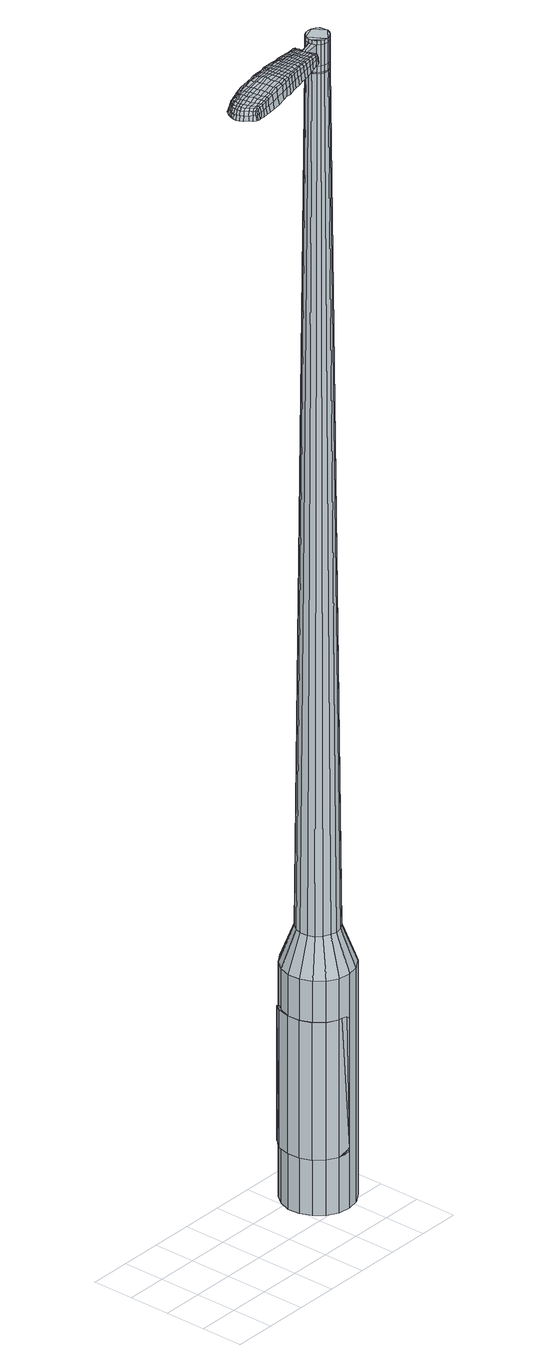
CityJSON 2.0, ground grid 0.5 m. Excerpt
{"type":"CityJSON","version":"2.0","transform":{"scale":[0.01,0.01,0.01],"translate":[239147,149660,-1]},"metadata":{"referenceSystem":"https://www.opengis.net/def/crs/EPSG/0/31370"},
"CityObjects":{
"object1":{"type":"GenericCityObject","attributes":{"cluster":975,"mean_distance_to_centroid":0.267,"new_centroid_x":239149.41,"new_centroid_y":149660.88,"mean_distance_to_camera":10.65,"H1":-48.85,"H2":-51.98,"Z_final":110.36,"cluster2":-1,"proj_x":239148.14,"proj_y":149655.07,"id_line":83682,"bearing_l":282.29,"distance":5.95,"orientation":"right","G_obj":192.29},"geometry":[{"type":"MultiSurface","lod":"2","boundaries":[[[0,1,2,3]],[[1,4,5,2]],[[4,6,7,5]],[[6,8,9,7]],[[8,10,11,9]],[[10,12,13,11]],[[12,14,15,13]],[[14,16,17,15]],[[16,18,19,17]],[[18,20,21,19]],[[20,22,23,21]],[[22,24,25,23]],[[24,26,27,25]],[[26,28,29,27]],[[28,30,31,29]],[[30,32,33,31]],[[32,34,35,33]],[[34,0,3,35]],[[36,37,38,39]],[[38,40,41,42]],[[41,43,42]],[[42,44,45,46]],[[45,47,46]],[[46,48,49,50]],[[49,51,50]],[[42,46,50,38]],[[50,52,39,38]],[[53,36,39]],[[2,5,7,35]],[[7,9,11,15]],[[11,13,15]],[[15,17,19,23]],[[19,21,23]],[[23,25,27,31]],[[27,29,31]],[[15,23,31,7]],[[31,33,35,7]],[[3,2,35]],[[1,0,54,55]],[[0,34,56,54]],[[34,32,57,56]],[[32,30,58,57]],[[30,28,59,58]],[[28,26,60,59]],[[26,24,61,60]],[[24,22,62,61]],[[22,20,63,62]],[[20,18,64,63]],[[18,16,65,64]],[[16,14,66,65]],[[14,12,67,66]],[[12,10,68,67]],[[10,8,69,68]],[[8,6,70,69]],[[6,4,71,70]],[[4,1,55,71]],[[55,54,72,73]],[[54,56,74,72]],[[56,57,75,74]],[[57,58,76,75]],[[58,59,77,76]],[[59,60,78,77]],[[60,61,79,78]],[[61,62,80,79]],[[62,63,81,80]],[[63,64,82,81]],[[64,65,83,82]],[[65,66,84,83]],[[66,67,85,84]],[[67,68,86,85]],[[68,69,87,86]],[[69,70,88,87]],[[70,71,89,88]],[[71,55,73,89]],[[90,91,92,93]],[[94,95,91,90]],[[75,96,95,94]],[[76,97,96,75]],[[98,99,97,76]],[[100,101,99,98]],[[79,102,101,100]],[[103,104,102,79]],[[105,106,104,103]],[[82,107,106,105]],[[108,109,107,82]],[[110,111,109,108]],[[85,112,111,110]],[[113,114,112,85]],[[115,116,114,113]],[[117,118,116,115]],[[119,120,118,117]],[[93,92,120,119]],[[121,122,123,124]],[[125,121,124,126]],[[127,125,126,128]],[[129,127,128,130]],[[131,129,130,132]],[[133,131,132,134]],[[135,133,134,136]],[[137,135,136,138]],[[139,137,138,140]],[[141,139,140,142]],[[143,141,142,144]],[[145,143,144,146]],[[147,145,146,148]],[[149,147,148,150]],[[151,149,150,152]],[[153,151,152,154]],[[73,72,90,93]],[[72,74,94,90]],[[74,75,94]],[[77,98,76]],[[77,78,100,98]],[[78,79,100]],[[80,103,79]],[[80,81,105,103]],[[81,82,105]],[[83,108,82]],[[83,84,110,108]],[[84,85,110]],[[86,113,85]],[[86,87,115,113]],[[87,88,117,115]],[[88,89,119,117]],[[89,73,93,119]],[[155,156,92,91]],[[156,157,120,92]],[[157,158,118,120]],[[158,159,116,118]],[[159,160,114,116]],[[160,112,114]],[[161,111,112]],[[161,162,109,111]],[[162,107,109]],[[163,106,107]],[[163,164,104,106]],[[164,102,104]],[[165,101,102]],[[165,166,99,101]],[[166,97,99]],[[167,95,96]],[[167,155,91,95]],[[39,52,153,168]],[[156,155,169,154]],[[53,39,168,122]],[[155,167,123,169]],[[36,53,122,121]],[[167,96,124,123]],[[37,36,121,125]],[[96,97,126,124]],[[38,37,125,127]],[[97,166,128,126]],[[40,38,127,129]],[[166,165,130,128]],[[41,40,129,131]],[[165,102,132,130]],[[43,41,131,133]],[[102,164,134,132]],[[42,43,133,135]],[[164,163,136,134]],[[44,42,135,137]],[[163,107,138,136]],[[45,44,137,139]],[[107,162,140,138]],[[47,45,139,141]],[[162,161,142,140]],[[46,47,141,143]],[[161,112,144,142]],[[48,46,143,145]],[[112,160,146,144]],[[49,48,145,147]],[[160,159,148,146]],[[51,49,147,149]],[[159,158,150,148]],[[50,51,149,151]],[[158,157,152,150]],[[52,50,151,153]],[[157,156,154,152]],[[153,154,170,171]],[[154,169,172,170]],[[169,123,173,172]],[[123,122,174,173]],[[122,168,175,174]],[[168,153,171,175]],[[176,177,178,179]],[[180,176,179,181]],[[176,180,182,183]],[[177,176,183,184]],[[185,186,187,188]],[[189,185,188,190]],[[185,189,191,192]],[[186,185,192,193]],[[194,195,196,197]],[[198,194,197,199]],[[194,198,200,201]],[[195,194,201,202]],[[203,204,205,206]],[[207,203,206,208]],[[203,207,209,210]],[[204,203,210,211]],[[212,213,214,215]],[[216,212,215,217]],[[212,216,218,219]],[[213,212,219,220]],[[221,222,223,224]],[[225,221,224,226]],[[221,225,227,228]],[[222,221,228,229]],[[230,231,232,233]],[[222,230,233,223]],[[230,222,229,234]],[[231,230,234,235]],[[236,237,238,239]],[[231,236,239,232]],[[236,231,235,240]],[[237,236,240,241]],[[242,180,181,243]],[[237,242,243,238]],[[242,237,241,244]],[[180,242,244,182]],[[245,246,247,248]],[[249,245,248,250]],[[245,249,251,252]],[[246,245,252,253]],[[254,255,256,257]],[[246,254,257,247]],[[254,246,253,258]],[[255,254,258,259]],[[260,261,262,263]],[[255,260,263,256]],[[260,255,259,264]],[[261,260,264,265]],[[266,267,268,269]],[[261,266,269,262]],[[266,261,265,270]],[[267,266,270,271]],[[272,177,184,273]],[[267,272,273,268]],[[272,267,271,274]],[[177,272,274,178]],[[275,276,277,278]],[[279,275,278,280]],[[275,279,281,282]],[[276,275,282,283]],[[284,285,286,287]],[[276,284,287,277]],[[284,276,283,288]],[[285,284,288,289]],[[290,291,292,293]],[[285,290,293,286]],[[290,285,289,294]],[[291,290,294,295]],[[296,189,190,297]],[[291,296,297,292]],[[296,291,295,298]],[[189,296,298,191]],[[299,300,301,302]],[[303,299,302,304]],[[299,303,305,306]],[[300,299,306,307]],[[308,309,310,311]],[[300,308,311,301]],[[308,300,307,312]],[[309,308,312,313]],[[314,315,316,317]],[[309,314,317,310]],[[314,309,313,318]],[[315,314,318,319]],[[320,321,322,323]],[[315,320,323,316]],[[320,315,319,324]],[[321,320,324,325]],[[326,186,193,327]],[[321,326,327,322]],[[326,321,325,328]],[[186,326,328,187]],[[329,215,214,330]],[[331,329,330,332]],[[329,331,333,334]],[[215,329,334,217]],[[335,331,332,336]],[[337,335,336,338]],[[335,337,339,340]],[[331,335,340,333]],[[341,337,338,342]],[[343,341,342,344]],[[341,343,345,346]],[[337,341,346,339]],[[347,343,344,348]],[[349,347,348,350]],[[347,349,351,352]],[[343,347,352,345]],[[353,349,350,354]],[[204,353,354,205]],[[353,204,211,355]],[[349,353,355,351]],[[356,357,202,201]],[[358,356,201,200]],[[356,358,359,360]],[[357,356,360,361]],[[362,363,361,360]],[[364,362,360,359]],[[362,364,365,366]],[[363,362,366,367]],[[368,369,367,366]],[[370,368,366,365]],[[368,370,371,372]],[[369,368,372,373]],[[374,375,373,372]],[[376,374,372,371]],[[374,376,209,207]],[[375,374,207,208]],[[377,378,379,380]],[[279,377,380,281]],[[377,279,280,381]],[[378,377,381,382]],[[383,198,199,384]],[[378,383,384,379]],[[383,378,382,385]],[[198,383,385,200]],[[386,387,388,389]],[[225,386,389,227]],[[386,225,226,390]],[[387,386,390,391]],[[392,393,394,395]],[[387,392,395,388]],[[392,387,391,396]],[[393,392,396,397]],[[398,195,202,399]],[[393,398,399,394]],[[398,393,397,400]],[[195,398,400,196]],[[401,402,403,404]],[[183,401,404,184]],[[401,183,182,405]],[[402,401,405,406]],[[407,408,409,410]],[[402,407,410,403]],[[407,402,406,411]],[[408,407,411,412]],[[413,206,205,414]],[[408,413,414,409]],[[413,408,412,415]],[[206,413,415,208]],[[416,417,418,419]],[[188,416,419,190]],[[416,188,187,420]],[[417,416,420,421]],[[422,210,209,423]],[[417,422,423,418]],[[422,417,421,424]],[[210,422,424,211]],[[425,426,427,428]],[[303,425,428,305]],[[425,303,304,429]],[[426,425,429,430]],[[431,216,217,432]],[[426,431,432,427]],[[431,426,430,433]],[[216,431,433,218]],[[434,435,436,437]],[[249,434,437,251]],[[434,249,250,438]],[[435,434,438,439]],[[440,441,442,443]],[[435,440,443,436]],[[440,435,439,444]],[[441,440,444,445]],[[446,213,220,447]],[[441,446,447,442]],[[446,441,445,448]],[[213,446,448,214]],[[449,450,439,438]],[[248,449,438,250]],[[449,248,247,451]],[[450,449,451,452]],[[453,454,445,444]],[[450,453,444,439]],[[453,450,452,455]],[[454,453,455,456]],[[457,330,214,448]],[[454,457,448,445]],[[457,454,456,458]],[[330,457,458,332]],[[459,460,461,462]],[[306,459,462,307]],[[459,306,305,428]],[[460,459,428,427]],[[463,334,333,464]],[[460,463,464,461]],[[463,460,427,432]],[[334,463,432,217]],[[465,466,452,451]],[[257,465,451,247]],[[465,257,256,467]],[[466,465,467,468]],[[469,470,456,455]],[[466,469,455,452]],[[469,466,468,471]],[[470,469,471,472]],[[473,336,332,458]],[[470,473,458,456]],[[473,470,472,474]],[[336,473,474,338]],[[475,476,477,478]],[[312,475,478,313]],[[475,312,307,462]],[[476,475,462,461]],[[479,340,339,480]],[[476,479,480,477]],[[479,476,461,464]],[[340,479,464,333]],[[481,482,468,467]],[[263,481,467,256]],[[481,263,262,483]],[[482,481,483,484]],[[485,486,472,471]],[[482,485,471,468]],[[485,482,484,487]],[[486,485,487,488]],[[489,342,338,474]],[[486,489,474,472]],[[489,486,488,490]],[[342,489,490,344]],[[491,492,493,494]],[[318,491,494,319]],[[491,318,313,478]],[[492,491,478,477]],[[495,346,345,496]],[[492,495,496,493]],[[495,492,477,480]],[[346,495,480,339]],[[497,498,484,483]],[[269,497,483,262]],[[497,269,268,499]],[[498,497,499,500]],[[501,502,488,487]],[[498,501,487,484]],[[501,498,500,503]],[[502,501,503,504]],[[505,348,344,490]],[[502,505,490,488]],[[505,502,504,506]],[[348,505,506,350]],[[507,508,509,510]],[[324,507,510,325]],[[507,324,319,494]],[[508,507,494,493]],[[511,352,351,512]],[[508,511,512,509]],[[511,508,493,496]],[[352,511,496,345]],[[513,514,500,499]],[[273,513,499,268]],[[513,273,184,404]],[[514,513,404,403]],[[515,516,504,503]],[[514,515,503,500]],[[515,514,403,410]],[[516,515,410,409]],[[517,354,350,506]],[[516,517,506,504]],[[517,516,409,414]],[[354,517,414,205]],[[518,519,421,420]],[[328,518,420,187]],[[518,328,325,510]],[[519,518,510,509]],[[520,355,211,424]],[[519,520,424,421]],[[520,519,509,512]],[[355,520,512,351]],[[521,522,382,381]],[[278,521,381,280]],[[521,278,277,523]],[[522,521,523,524]],[[525,358,200,385]],[[522,525,385,382]],[[525,522,524,526]],[[358,525,526,359]],[[527,528,529,530]],[[228,527,530,229]],[[527,228,227,389]],[[528,527,389,388]],[[531,532,533,534]],[[528,531,534,529]],[[531,528,388,395]],[[532,531,395,394]],[[535,357,361,536]],[[532,535,536,533]],[[535,532,394,399]],[[357,535,399,202]],[[537,538,524,523]],[[287,537,523,277]],[[537,287,286,539]],[[538,537,539,540]],[[541,364,359,526]],[[538,541,526,524]],[[541,538,540,542]],[[364,541,542,365]],[[543,544,545,546]],[[234,543,546,235]],[[543,234,229,530]],[[544,543,530,529]],[[547,548,549,550]],[[544,547,550,545]],[[547,544,529,534]],[[548,547,534,533]],[[551,363,367,552]],[[548,551,552,549]],[[551,548,533,536]],[[363,551,536,361]],[[553,554,540,539]],[[293,553,539,286]],[[553,293,292,555]],[[554,553,555,556]],[[557,370,365,542]],[[554,557,542,540]],[[557,554,556,558]],[[370,557,558,371]],[[559,560,561,562]],[[240,559,562,241]],[[559,240,235,546]],[[560,559,546,545]],[[563,564,565,566]],[[560,563,566,561]],[[563,560,545,550]],[[564,563,550,549]],[[567,369,373,568]],[[564,567,568,565]],[[567,564,549,552]],[[369,567,552,367]],[[569,570,556,555]],[[297,569,555,292]],[[569,297,190,419]],[[570,569,419,418]],[[571,376,371,558]],[[570,571,558,556]],[[571,570,418,423]],[[376,571,423,209]],[[572,573,406,405]],[[244,572,405,182]],[[572,244,241,562]],[[573,572,562,561]],[[574,575,412,411]],[[573,574,411,406]],[[574,573,561,566]],[[575,574,566,565]],[[576,375,208,415]],[[575,576,415,412]],[[576,575,565,568]],[[375,576,568,373]],[[577,578,579,580]],[[580,579,581,582]],[[583,581,579,584]],[[584,579,578,585]],[[586,587,588,589]],[[589,588,590,591]],[[592,590,588,593]],[[593,588,587,594]],[[595,596,597,598]],[[598,597,599,600]],[[601,599,597,602]],[[602,597,596,603]],[[604,605,606,607]],[[607,606,608,609]],[[610,608,606,611]],[[611,606,605,612]],[[613,614,615,616]],[[616,615,617,618]],[[619,617,615,620]],[[620,615,614,621]],[[622,623,624,625]],[[625,624,626,627]],[[628,626,624,629]],[[629,624,623,630]],[[631,632,633,634]],[[634,633,623,622]],[[630,623,633,635]],[[635,633,632,636]],[[637,638,639,640]],[[640,639,632,631]],[[636,632,639,641]],[[641,639,638,642]],[[582,581,643,644]],[[644,643,638,637]],[[642,638,643,645]],[[645,643,581,583]],[[646,647,648,649]],[[649,648,650,651]],[[652,650,648,653]],[[653,648,647,654]],[[655,656,657,658]],[[658,657,647,646]],[[654,647,657,659]],[[659,657,656,660]],[[661,662,663,664]],[[664,663,656,655]],[[660,656,663,665]],[[665,663,662,666]],[[667,668,669,670]],[[670,669,662,661]],[[666,662,669,671]],[[671,669,668,672]],[[585,578,673,674]],[[674,673,668,667]],[[672,668,673,675]],[[675,673,578,577]],[[676,677,678,679]],[[679,678,680,681]],[[682,680,678,683]],[[683,678,677,684]],[[685,686,687,688]],[[688,687,677,676]],[[684,677,687,689]],[[689,687,686,690]],[[691,692,693,694]],[[694,693,686,685]],[[690,686,693,695]],[[695,693,692,696]],[[591,590,697,698]],[[698,697,692,691]],[[696,692,697,699]],[[699,697,590,592]],[[700,701,702,703]],[[703,702,704,705]],[[706,704,702,707]],[[707,702,701,708]],[[709,710,711,712]],[[712,711,701,700]],[[708,701,711,713]],[[713,711,710,714]],[[715,716,717,718]],[[718,717,710,709]],[[714,710,717,719]],[[719,717,716,720]],[[721,722,723,724]],[[724,723,716,715]],[[720,716,723,725]],[[725,723,722,726]],[[594,587,727,728]],[[728,727,722,721]],[[726,722,727,729]],[[729,727,587,586]],[[613,616,730,731]],[[731,730,732,733]],[[734,732,730,735]],[[735,730,616,618]],[[733,732,736,737]],[[737,736,738,739]],[[740,738,736,741]],[[741,736,732,734]],[[739,738,742,743]],[[743,742,744,745]],[[746,744,742,747]],[[747,742,738,740]],[[745,744,748,749]],[[749,748,750,751]],[[752,750,748,753]],[[753,748,744,746]],[[751,750,754,755]],[[755,754,605,604]],[[612,605,754,756]],[[756,754,750,752]],[[603,757,758,602]],[[602,758,759,601]],[[760,759,758,761]],[[761,758,757,762]],[[762,763,764,761]],[[761,764,765,760]],[[766,765,764,767]],[[767,764,763,768]],[[768,769,770,767]],[[767,770,771,766]],[[772,771,770,773]],[[773,770,769,774]],[[774,775,776,773]],[[773,776,777,772]],[[610,777,776,608]],[[608,776,775,609]],[[778,779,780,781]],[[781,780,680,682]],[[681,680,780,782]],[[782,780,779,783]],[[600,599,784,785]],[[785,784,779,778]],[[783,779,784,786]],[[786,784,599,601]],[[787,788,789,790]],[[790,789,626,628]],[[627,626,789,791]],[[791,789,788,792]],[[793,794,795,796]],[[796,795,788,787]],[[792,788,795,797]],[[797,795,794,798]],[[603,596,799,800]],[[800,799,794,793]],[[798,794,799,801]],[[801,799,596,595]],[[802,803,804,805]],[[805,804,584,585]],[[583,584,804,806]],[[806,804,803,807]],[[808,809,810,811]],[[811,810,803,802]],[[807,803,810,812]],[[812,810,809,813]],[[604,607,814,815]],[[815,814,809,808]],[[813,809,814,816]],[[816,814,607,609]],[[817,818,819,820]],[[820,819,589,591]],[[586,589,819,821]],[[821,819,818,822]],[[610,611,823,824]],[[824,823,818,817]],[[822,818,823,825]],[[825,823,611,612]],[[826,827,828,829]],[[829,828,704,706]],[[705,704,828,830]],[[830,828,827,831]],[[618,617,832,833]],[[833,832,827,826]],[[831,827,832,834]],[[834,832,617,619]],[[835,836,837,838]],[[838,837,650,652]],[[651,650,837,839]],[[839,837,836,840]],[[841,842,843,844]],[[844,843,836,835]],[[840,836,843,845]],[[845,843,842,846]],[[621,614,847,848]],[[848,847,842,841]],[[846,842,847,849]],[[849,847,614,613]],[[840,850,839]],[[839,850,649,651]],[[646,649,850,851]],[[851,850,852]],[[846,853,854,845]],[[845,854,850,840]],[[852,850,854,855]],[[855,854,853,856]],[[613,731,857,849]],[[849,857,853,846]],[[856,853,857,858]],[[858,857,731,733]],[[859,860,861,862]],[[862,861,707,708]],[[706,707,861,829]],[[829,861,860,826]],[[734,735,863,864]],[[864,863,860,859]],[[826,860,863,833]],[[833,863,735,618]],[[852,865,866,851]],[[851,866,658,646]],[[655,658,866,867]],[[867,866,865,868]],[[856,869,870,855]],[[855,870,865,852]],[[868,865,870,871]],[[871,870,869,872]],[[733,737,873,858]],[[858,873,869,856]],[[872,869,873,874]],[[874,873,737,739]],[[875,876,877,878]],[[878,877,713,714]],[[708,713,877,862]],[[862,877,876,859]],[[740,741,879,880]],[[880,879,876,875]],[[859,876,879,864]],[[864,879,741,734]],[[868,881,882,867]],[[867,882,664,655]],[[661,664,882,883]],[[883,882,881,884]],[[872,885,886,871]],[[871,886,881,868]],[[884,881,886,887]],[[887,886,885,888]],[[739,743,889,874]],[[874,889,885,872]],[[888,885,889,890]],[[890,889,743,745]],[[891,892,893,894]],[[894,893,719,720]],[[714,719,893,878]],[[878,893,892,875]],[[746,747,895,896]],[[896,895,892,891]],[[875,892,895,880]],[[880,895,747,740]],[[884,897,898,883]],[[883,898,670,661]],[[667,670,898,899]],[[899,898,897,900]],[[888,901,902,887]],[[887,902,897,884]],[[900,897,902,903]],[[903,902,901,904]],[[745,749,905,890]],[[890,905,901,888]],[[904,901,905,906]],[[906,905,749,751]],[[907,908,909,910]],[[910,909,725,726]],[[720,725,909,894]],[[894,909,908,891]],[[752,753,911,912]],[[912,911,908,907]],[[891,908,911,896]],[[896,911,753,746]],[[900,913,914,899]],[[899,914,674,667]],[[585,674,914,805]],[[805,914,913,802]],[[904,915,916,903]],[[903,916,913,900]],[[802,913,916,811]],[[811,916,915,808]],[[751,755,917,906]],[[906,917,915,904]],[[808,915,917,815]],[[815,917,755,604]],[[822,918,919,821]],[[821,919,729,586]],[[726,729,919,910]],[[910,919,918,907]],[[612,756,920,825]],[[825,920,918,822]],[[907,918,920,912]],[[912,920,756,752]],[[783,921,922,782]],[[782,922,679,681]],[[676,679,922,923]],[[923,922,921,924]],[[601,759,925,786]],[[786,925,921,783]],[[924,921,925,926]],[[926,925,759,760]],[[927,928,929,930]],[[930,929,629,630]],[[628,629,929,790]],[[790,929,928,787]],[[931,932,933,934]],[[934,933,928,927]],[[787,928,933,796]],[[796,933,932,793]],[[762,757,935,936]],[[936,935,932,931]],[[793,932,935,800]],[[800,935,757,603]],[[924,937,938,923]],[[923,938,688,676]],[[685,688,938,939]],[[939,938,937,940]],[[760,765,941,926]],[[926,941,937,924]],[[940,937,941,942]],[[942,941,765,766]],[[943,944,945,946]],[[946,945,635,636]],[[630,635,945,930]],[[930,945,944,927]],[[947,948,949,950]],[[950,949,944,943]],[[927,944,949,934]],[[934,949,948,931]],[[768,763,951,952]],[[952,951,948,947]],[[931,948,951,936]],[[936,951,763,762]],[[940,953,954,939]],[[939,954,694,685]],[[691,694,954,955]],[[955,954,953,956]],[[766,771,957,942]],[[942,957,953,940]],[[956,953,957,958]],[[958,957,771,772]],[[959,960,961,962]],[[962,961,641,642]],[[636,641,961,946]],[[946,961,960,943]],[[963,964,965,966]],[[966,965,960,959]],[[943,960,965,950]],[[950,965,964,947]],[[774,769,967,968]],[[968,967,964,963]],[[947,964,967,952]],[[952,967,769,768]],[[956,969,970,955]],[[955,970,698,691]],[[591,698,970,820]],[[820,970,969,817]],[[772,777,971,958]],[[958,971,969,956]],[[817,969,971,824]],[[824,971,777,610]],[[807,972,973,806]],[[806,973,645,583]],[[642,645,973,962]],[[962,973,972,959]],[[813,974,975,812]],[[812,975,972,807]],[[959,972,975,966]],[[966,975,974,963]],[[609,775,976,816]],[[816,976,974,813]],[[963,974,976,968]],[[968,976,775,774]],[[577,580,179,178]],[[580,582,181,179]],[[592,593,192,191]],[[593,594,193,192]],[[595,598,197,196]],[[598,600,199,197]],[[619,620,219,218]],[[620,621,220,219]],[[622,625,224,223]],[[625,627,226,224]],[[631,634,233,232]],[[634,622,223,233]],[[637,640,239,238]],[[640,631,232,239]],[[582,644,243,181]],[[644,637,238,243]],[[652,653,252,251]],[[653,654,253,252]],[[654,659,258,253]],[[659,660,259,258]],[[660,665,264,259]],[[665,666,265,264]],[[666,671,270,265]],[[671,672,271,270]],[[672,675,274,271]],[[675,577,178,274]],[[682,683,282,281]],[[683,684,283,282]],[[684,689,288,283]],[[689,690,289,288]],[[690,695,294,289]],[[695,696,295,294]],[[696,699,298,295]],[[699,592,191,298]],[[700,703,302,301]],[[703,705,304,302]],[[709,712,311,310]],[[712,700,301,311]],[[715,718,317,316]],[[718,709,310,317]],[[721,724,323,322]],[[724,715,316,323]],[[594,728,327,193]],[[728,721,322,327]],[[778,781,380,379]],[[781,682,281,380]],[[600,785,384,199]],[[785,778,379,384]],[[627,791,390,226]],[[791,792,391,390]],[[792,797,396,391]],[[797,798,397,396]],[[798,801,400,397]],[[801,595,196,400]],[[705,830,429,304]],[[830,831,430,429]],[[831,834,433,430]],[[834,619,218,433]],[[835,838,437,436]],[[838,652,251,437]],[[841,844,443,442]],[[844,835,436,443]],[[621,848,447,220]],[[848,841,442,447]],[[977,978,979,980]],[[981,982,980,979]],[[983,984,985,986]],[[987,988,989,990]],[[978,991,992,979]],[[993,981,979,992]],[[994,983,986,995]],[[996,997,988,987]],[[991,998,999,992]],[[999,1000,993,992]],[[1001,994,995,1002]],[[1003,997,996,1004]],[[998,1005,1006,999]],[[1006,1007,1000,999]],[[1008,1001,1002,1009]],[[1010,1003,1004,1011]],[[1012,1013,1014,1015]],[[1016,1017,1013,1012]],[[1016,1018,1019,1017]],[[1018,1020,1021,1019]],[[1022,1023,1024,1025]],[[1026,1027,1023,1022]],[[1028,1029,1027,1026]],[[1030,1031,1029,1028]],[[1025,1014,1013,1022]],[[1022,1013,1017,1026]],[[1017,1019,1028,1026]],[[1019,1021,1030,1028]],[[986,985,982,981]],[[995,986,981,993]],[[1000,1002,995,993]],[[1007,1009,1002,1000]],[[987,990,984,983]],[[996,987,983,994]],[[1004,996,994,1001]],[[1011,1004,1001,1008]],[[988,1012,1015,989]],[[997,1016,1012,988]],[[1018,1016,997,1003]],[[1020,1018,1003,1010]],[[1032,1033,1034,1035]],[[1034,1036,1037,1038]],[[1034,1038,1039,1040]],[[1034,1040,1035]],[[1041,1032,1035,1042]],[[1043,1042,1035,1044]],[[1045,1044,1035]],[[1046,1034,1033,1047]],[[1048,1046,1047,1049]],[[1050,1048,1049,1051]],[[1052,1050,1051,1053]],[[1054,1052,1053,1055]],[[1055,1056,1057,1058]],[[1055,1058,1059,1060]],[[1055,1060,1061,1062]],[[1061,1063,1064,1065]],[[1061,1065,1066,1067]],[[1061,1067,1062]],[[1055,1062,1054]],[[1068,1069,1033,1032]],[[1070,1071,1036,1034]],[[1072,1073,1045,1035]],[[1069,1074,1047,1033]],[[1075,1070,1034,1046]],[[1074,1076,1049,1047]],[[1077,1075,1046,1048]],[[1076,1078,1051,1049]],[[1079,1077,1048,1050]],[[1078,1080,1053,1051]],[[1081,1079,1050,1052]],[[1080,1082,1055,1053]],[[1083,1081,1052,1054]],[[1082,1084,1056,1055]],[[1085,1086,1063,1061]],[[1087,1083,1054,1062]],[[1057,1056,1084,1088]],[[1058,1057,1088,1089]],[[1059,1058,1089,1090]],[[1060,1059,1090,1091]],[[1061,1060,1091,1085]],[[1092,1068,1032,1041]],[[1093,1092,1041,1042]],[[1094,1093,1042,1043]],[[1095,1094,1043,1044]],[[1073,1095,1044,1045]],[[1037,1036,1071,1096]],[[1064,1063,1086,1097]],[[1038,1037,1096,1098]],[[1039,1038,1098,1099]],[[1040,1039,1099,1100]],[[1035,1040,1100,1072]],[[1065,1064,1097,1101]],[[1066,1065,1101,1102]],[[1067,1066,1102,1103]],[[1062,1067,1103,1087]]]}]}
},
"vertices":[
[198,77,384],[197,91,384],[197,91,96],[198,77,96],[202,105,384],[202,105,96],[211,117,384],[211,117,96],[223,125,384],[223,125,96],[238,128,384],[238,128,96],[252,126,384],[252,126,96],[265,119,384],[265,119,96],[275,108,384],[275,108,96],[281,95,384],[281,95,96],[281,80,384],[281,80,96],[277,66,384],[277,66,96],[268,54,384],[268,54,96],[255,46,384],[255,46,96],[241,43,384],[241,43,96],[226,45,384],[226,45,96],[213,52,384],[213,52,96],[204,63,384],[204,63,96],[231,75,1524],[235,73,1524],[240,72,1524],[226,83,1524],[244,73,1524],[248,76,1524],[253,84,1524],[251,79,1524],[252,88,1524],[251,93,1524],[243,98,1524],[248,96,1524],[239,99,1524],[234,98,1524],[227,92,1524],[230,96,1524],[226,87,1524],[228,78,1524],[215,80,429],[214,89,429],[218,72,429],[224,66,429],[232,62,429],[240,60,429],[249,62,429],[256,67,429],[262,74,429],[264,82,429],[264,91,429],[261,99,429],[255,105,429],[247,110,429],[238,111,429],[230,109,429],[222,104,429],[217,97,429],[226,83,1483],[226,87,1483],[228,78,1483],[231,75,1483],[235,73,1483],[240,72,1483],[244,73,1483],[248,76,1483],[251,79,1483],[253,84,1483],[252,88,1483],[251,93,1483],[248,96,1483],[243,98,1483],[239,99,1483],[234,98,1483],[230,96,1483],[227,92,1483],[227,83,1483],[227,83,1485],[227,87,1485],[227,87,1483],[228,79,1483],[228,79,1485],[231,75,1485],[235,73,1485],[240,73,1483],[240,73,1485],[244,74,1483],[244,74,1485],[248,76,1485],[251,80,1483],[251,80,1485],[252,84,1483],[252,84,1485],[252,88,1485],[250,92,1483],[250,92,1485],[247,96,1483],[247,96,1485],[243,98,1485],[239,98,1483],[239,98,1485],[234,97,1483],[234,97,1485],[231,95,1483],[231,95,1485],[228,92,1483],[228,92,1485],[231,75,1519],[228,78,1519],[228,78,1493],[231,75,1493],[235,73,1519],[235,73,1493],[240,72,1519],[240,72,1493],[244,73,1519],[244,73,1493],[248,76,1519],[248,76,1493],[251,79,1519],[251,79,1493],[253,84,1519],[253,84,1493],[252,88,1519],[252,88,1493],[251,93,1519],[251,93,1493],[248,96,1519],[248,96,1493],[243,98,1519],[243,98,1493],[239,99,1519],[239,99,1493],[234,98,1519],[234,98,1493],[230,96,1519],[230,96,1493],[227,92,1519],[227,92,1493],[226,87,1519],[226,87,1493],[226,83,1485],[226,87,1485],[227,92,1485],[230,96,1485],[234,98,1485],[239,99,1485],[248,96,1485],[251,93,1485],[253,84,1485],[251,79,1485],[244,73,1485],[240,72,1485],[228,78,1485],[226,83,1519],[226,83,1493],[207,82,1513],[207,82,1518],[208,79,1513],[209,76,1513],[209,76,1518],[208,79,1518],[131,82,1519],[138,83,1518],[137,84,1509],[130,83,1510],[123,80,1519],[121,82,1510],[124,79,1526],[133,81,1525],[140,82,1525],[139,44,1519],[146,46,1518],[147,48,1525],[140,46,1525],[131,42,1519],[132,44,1526],[130,41,1510],[138,43,1510],[145,44,1509],[64,46,1519],[63,49,1519],[62,49,1513],[63,46,1513],[66,42,1519],[65,42,1513],[67,43,1524],[65,46,1524],[65,50,1524],[136,62,1530],[143,63,1529],[143,66,1529],[136,65,1530],[127,60,1531],[127,63,1531],[128,56,1530],[137,58,1530],[144,60,1529],[215,79,1512],[215,82,1512],[213,81,1517],[214,79,1517],[216,76,1512],[214,76,1517],[215,76,1506],[214,79,1506],[214,82,1506],[74,68,1519],[77,69,1519],[76,70,1512],[73,69,1512],[72,67,1518],[70,68,1512],[72,66,1522],[74,67,1523],[78,68,1524],[81,71,1519],[87,72,1519],[85,74,1512],[80,72,1512],[82,70,1524],[88,71,1525],[93,74,1519],[100,76,1519],[99,77,1511],[91,75,1511],[94,73,1526],[101,75,1526],[111,78,1519],[110,79,1510],[113,77,1526],[204,94,1513],[197,92,1513],[198,91,1518],[205,93,1517],[210,94,1512],[209,93,1516],[209,95,1506],[203,94,1507],[196,93,1507],[189,91,1514],[182,90,1515],[183,89,1520],[190,90,1519],[188,92,1507],[181,91,1507],[175,89,1515],[167,88,1516],[168,87,1522],[176,88,1521],[173,90,1508],[166,89,1508],[160,87,1517],[153,86,1517],[154,84,1524],[161,86,1523],[158,88,1508],[151,87,1509],[145,84,1518],[147,83,1524],[144,86,1509],[81,33,1519],[84,33,1519],[84,35,1524],[81,34,1523],[78,33,1518],[79,34,1522],[78,32,1512],[80,32,1512],[83,32,1512],[89,34,1519],[94,35,1519],[95,36,1525],[89,35,1524],[88,32,1512],[94,33,1512],[100,36,1519],[108,37,1519],[109,39,1526],[101,37,1526],[100,34,1511],[107,35,1511],[119,40,1519],[120,41,1526],[119,38,1510],[211,64,1513],[203,62,1513],[203,61,1507],[210,63,1507],[216,66,1512],[215,65,1506],[215,66,1516],[211,65,1517],[204,63,1518],[196,60,1514],[189,58,1515],[188,56,1507],[195,58,1507],[197,61,1519],[189,59,1520],[182,56,1515],[174,54,1516],[174,52,1508],[181,54,1508],[182,57,1521],[175,55,1522],[167,52,1517],[160,50,1517],[159,48,1509],[166,50,1508],[168,54,1523],[161,52,1524],[153,48,1518],[152,46,1509],[154,50,1524],[209,78,1519],[208,80,1519],[201,76,1520],[201,79,1520],[202,73,1520],[209,75,1519],[194,75,1522],[194,77,1522],[187,73,1523],[186,76,1523],[187,70,1523],[195,72,1521],[180,71,1524],[179,74,1524],[172,70,1525],[172,73,1525],[173,67,1525],[180,68,1524],[165,68,1526],[164,71,1526],[158,67,1527],[157,70,1527],[159,63,1527],[166,65,1526],[151,65,1528],[150,68,1528],[151,61,1528],[68,47,1527],[68,50,1527],[70,43,1526],[75,44,1527],[73,48,1528],[72,51,1528],[79,49,1529],[78,53,1529],[81,45,1528],[88,47,1530],[86,51,1530],[85,54,1530],[93,52,1531],[93,56,1531],[95,48,1530],[103,50,1531],[102,54,1531],[102,58,1531],[115,57,1531],[114,60,1531],[116,53,1531],[76,34,1518],[73,35,1519],[72,34,1513],[75,32,1513],[77,35,1523],[74,36,1523],[69,38,1519],[69,38,1513],[71,39,1524],[70,66,1518],[68,64,1518],[69,63,1523],[71,65,1523],[69,66,1513],[67,64,1513],[66,60,1519],[64,57,1519],[66,57,1524],[67,60,1523],[65,61,1513],[63,57,1513],[63,53,1519],[65,53,1524],[62,53,1513],[133,79,1528],[133,77,1528],[141,79,1528],[140,80,1527],[125,78,1528],[125,76,1529],[134,75,1529],[134,71,1530],[142,73,1529],[141,76,1528],[125,73,1529],[125,70,1530],[135,68,1530],[142,70,1529],[126,66,1531],[140,48,1528],[139,50,1529],[131,48,1529],[131,45,1528],[147,49,1527],[146,52,1528],[138,54,1529],[129,52,1530],[145,56,1528],[218,67,1512],[217,69,1512],[216,70,1517],[216,68,1517],[217,66,1506],[216,68,1506],[216,73,1512],[215,73,1517],[216,72,1506],[212,93,1512],[212,92,1512],[211,92,1506],[211,94,1506],[211,93,1517],[211,91,1517],[213,90,1512],[213,87,1512],[212,87,1506],[212,90,1506],[212,89,1517],[212,86,1517],[214,84,1512],[213,84,1506],[213,84,1517],[206,92,1519],[206,90,1519],[198,90,1520],[199,89,1520],[206,88,1519],[207,85,1519],[199,86,1520],[200,84,1520],[208,83,1519],[200,81,1520],[211,66,1519],[211,68,1519],[203,66,1520],[204,65,1520],[210,72,1519],[203,70,1520],[191,89,1521],[191,87,1521],[184,88,1522],[184,86,1522],[192,85,1521],[192,82,1521],[184,84,1522],[185,81,1523],[193,80,1522],[186,78,1523],[197,63,1521],[196,65,1521],[189,63,1522],[189,61,1522],[195,68,1521],[188,66,1522],[176,87,1523],[177,85,1523],[169,85,1524],[169,84,1524],[177,82,1523],[178,80,1524],[170,81,1525],[170,78,1525],[178,77,1524],[171,75,1525],[182,59,1523],[182,61,1523],[175,59,1524],[175,57,1524],[181,64,1524],[174,63,1525],[162,84,1525],[162,82,1525],[154,83,1526],[155,81,1526],[163,80,1526],[163,77,1526],[155,78,1527],[156,75,1527],[164,74,1526],[157,72,1527],[168,55,1525],[167,57,1525],[160,55,1526],[161,53,1526],[167,61,1526],[159,59,1527],[147,82,1527],[148,80,1527],[148,77,1527],[149,74,1528],[149,71,1528],[154,51,1527],[153,54,1527],[152,57,1528],[79,35,1525],[77,37,1525],[83,36,1526],[81,37,1526],[73,40,1526],[77,40,1527],[73,66,1525],[72,64,1525],[75,65,1526],[77,67,1525],[70,61,1525],[68,58,1526],[73,59,1527],[74,62,1526],[68,54,1526],[72,55,1527],[88,36,1526],[86,38,1527],[94,37,1527],[92,39,1528],[83,41,1528],[90,43,1529],[82,68,1526],[81,66,1527],[87,68,1528],[87,70,1527],[79,63,1527],[78,60,1528],[85,62,1529],[86,65,1528],[78,57,1528],[85,58,1530],[100,38,1528],[99,40,1529],[108,40,1528],[107,42,1529],[97,44,1529],[105,46,1530],[93,71,1528],[93,69,1528],[101,71,1529],[101,73,1528],[92,67,1529],[92,63,1530],[101,65,1530],[101,68,1530],[92,60,1530],[101,61,1531],[120,43,1529],[119,45,1529],[117,49,1530],[113,75,1528],[113,73,1529],[113,71,1530],[113,67,1530],[114,64,1531],[137,83,1509],[139,81,1518],[132,80,1518],[130,81,1509],[123,79,1519],[122,80,1510],[124,77,1525],[133,79,1525],[140,80,1525],[146,50,1525],[146,48,1518],[139,46,1518],[139,48,1525],[130,44,1519],[131,46,1525],[129,42,1510],[138,44,1509],[145,46,1509],[65,50,1513],[65,50,1519],[66,47,1519],[65,46,1513],[68,43,1519],[67,43,1513],[69,44,1524],[67,47,1524],[67,50,1524],[142,66,1528],[143,63,1528],[136,62,1529],[135,65,1529],[127,60,1529],[126,63,1529],[128,56,1529],[137,58,1529],[144,60,1528],[211,81,1516],[212,81,1512],[213,79,1512],[212,79,1516],[213,76,1512],[213,76,1516],[213,75,1506],[212,78,1506],[211,81,1506],[76,68,1512],[78,67,1519],[75,66,1518],[74,67,1512],[73,65,1518],[72,66,1512],[74,65,1522],[75,65,1523],[78,66,1523],[86,72,1512],[87,70,1519],[82,69,1519],[81,70,1512],[83,68,1524],[88,69,1525],[99,75,1511],[101,74,1519],[93,72,1519],[92,73,1511],[94,71,1525],[102,73,1526],[112,76,1519],[110,77,1510],[113,75,1526],[198,90,1518],[197,91,1513],[204,92,1513],[205,91,1517],[209,92,1512],[209,91,1515],[208,93,1506],[203,92,1506],[196,91,1507],[183,87,1520],[182,88,1514],[190,89,1514],[191,88,1519],[188,90,1507],[181,89,1507],[169,85,1522],[167,86,1516],[175,87,1515],[176,86,1521],[173,88,1508],[166,87,1508],[154,82,1523],[153,84,1517],[160,85,1516],[161,84,1522],[159,86,1508],[151,85,1508],[146,82,1517],[147,81,1524],[144,84,1509],[84,37,1523],[84,35,1519],[81,35,1518],[81,36,1523],[79,35,1518],[79,36,1522],[78,34,1512],[80,34,1512],[83,34,1512],[95,38,1525],[94,37,1519],[89,36,1519],[89,37,1524],[88,34,1512],[93,35,1512],[108,41,1526],[108,39,1519],[100,38,1519],[100,39,1525],[99,36,1511],[107,37,1511],[119,42,1519],[120,43,1526],[118,40,1510],[202,63,1507],[203,64,1513],[210,66,1513],[209,65,1506],[215,67,1512],[214,66,1506],[214,68,1515],[210,67,1517],[203,65,1518],[187,58,1507],[188,60,1514],[195,62,1514],[195,60,1507],[196,63,1519],[189,61,1520],[173,54,1508],[174,56,1516],[181,58,1515],[180,56,1508],[182,59,1521],[174,57,1522],[159,50,1508],[160,52,1517],[167,54,1516],[166,52,1508],[167,55,1522],[160,53,1523],[153,50,1517],[152,48,1509],[153,52,1524],[208,78,1518],[207,80,1518],[201,76,1519],[200,79,1519],[201,73,1519],[208,75,1518],[193,74,1520],[193,77,1520],[186,73,1521],[186,75,1521],[187,70,1521],[194,72,1520],[179,71,1523],[178,74,1523],[172,70,1524],[171,72,1524],[172,67,1524],[180,68,1523],[165,68,1525],[164,71,1525],[157,66,1526],[157,69,1526],[158,63,1526],[165,65,1525],[150,65,1527],[150,68,1527],[151,62,1527],[69,51,1526],[70,47,1526],[71,44,1525],[75,45,1526],[74,48,1526],[73,51,1526],[79,53,1528],[80,49,1528],[81,46,1527],[88,47,1528],[87,51,1529],[86,54,1529],[93,56,1530],[94,52,1530],[95,49,1529],[103,51,1530],[102,54,1530],[102,58,1530],[114,60,1530],[115,57,1530],[116,53,1530],[74,36,1513],[75,37,1518],[77,35,1518],[76,34,1512],[78,36,1523],[76,38,1523],[71,40,1519],[70,39,1513],[72,40,1523],[71,62,1523],[70,62,1518],[71,64,1518],[73,64,1523],[70,65,1512],[69,63,1512],[68,56,1523],[66,56,1519],[68,60,1519],[69,60,1523],[67,60,1513],[65,57,1513],[65,53,1519],[67,53,1524],[65,53,1513],[140,78,1527],[133,77,1527],[133,78,1527],[140,79,1526],[125,76,1527],[125,75,1528],[141,72,1528],[134,71,1528],[134,74,1528],[141,75,1527],[125,72,1528],[125,69,1529],[135,68,1529],[142,69,1528],[126,66,1529],[130,48,1528],[139,50,1527],[139,49,1527],[131,47,1527],[146,51,1526],[146,52,1527],[138,54,1528],[129,52,1528],[145,56,1527],[214,69,1516],[215,69,1512],[215,68,1512],[214,68,1516],[215,67,1506],[214,68,1506],[214,72,1512],[213,72,1516],[214,71,1506],[209,92,1506],[210,91,1512],[210,92,1512],[209,93,1506],[210,91,1516],[209,91,1516],[210,87,1506],[211,86,1512],[211,89,1512],[210,89,1506],[210,88,1516],[210,86,1516],[212,84,1512],[211,84,1506],[211,83,1516],[205,90,1518],[198,89,1519],[198,88,1519],[206,85,1518],[206,87,1518],[199,86,1519],[199,84,1519],[207,83,1518],[200,81,1519],[203,67,1519],[210,68,1518],[210,67,1518],[203,66,1519],[209,71,1518],[202,70,1519],[191,87,1520],[191,88,1520],[183,87,1521],[183,86,1521],[192,82,1520],[191,85,1520],[184,83,1521],[185,81,1521],[192,80,1520],[185,78,1521],[188,63,1521],[196,65,1520],[196,64,1520],[189,62,1521],[195,68,1520],[188,66,1521],[176,84,1522],[176,85,1522],[169,84,1523],[169,83,1523],[177,79,1522],[177,82,1522],[169,81,1523],[170,78,1524],[178,77,1523],[171,75,1524],[174,59,1523],[181,61,1522],[181,60,1522],[174,58,1523],[180,64,1522],[173,63,1523],[162,82,1524],[162,83,1524],[154,82,1525],[154,81,1525],[163,76,1525],[162,79,1524],[155,78,1525],[156,75,1526],[163,74,1525],[156,72,1526],[160,56,1525],[167,57,1524],[167,56,1524],[160,54,1525],[166,61,1524],[159,59,1525],[147,79,1526],[147,80,1526],[148,74,1527],[148,77,1526],[149,71,1527],[153,54,1526],[153,52,1526],[152,58,1526],[78,38,1524],[80,37,1524],[83,37,1525],[81,38,1525],[74,41,1525],[78,41,1525],[76,64,1525],[73,63,1524],[75,64,1524],[78,65,1525],[73,58,1526],[70,57,1525],[71,60,1524],[75,61,1525],[69,54,1525],[73,55,1526],[86,39,1526],[88,38,1526],[94,39,1526],[93,40,1527],[84,42,1526],[90,43,1527],[87,67,1527],[81,65,1526],[82,67,1526],[88,68,1526],[86,61,1528],[79,60,1527],[80,63,1526],[86,64,1527],[79,56,1527],[86,58,1528],[99,41,1527],[100,40,1527],[108,41,1527],[107,43,1528],[97,45,1528],[105,47,1529],[101,70,1528],[93,69,1527],[94,70,1527],[102,72,1527],[101,64,1529],[93,63,1529],[93,66,1528],[101,68,1528],[93,59,1529],[101,61,1530],[119,46,1528],[119,44,1528],[117,49,1529],[113,73,1528],[113,74,1528],[113,67,1529],[113,70,1529],[114,64,1530],[209,93,1508],[210,86,1508],[178,81,1509],[177,88,1509],[157,77,1510],[155,85,1510],[118,69,1512],[116,78,1512],[134,82,1511],[136,73,1511],[101,65,1513],[88,62,1514],[86,71,1514],[99,74,1513],[212,80,1508],[180,73,1509],[159,68,1510],[120,60,1512],[138,64,1511],[103,56,1513],[90,53,1514],[213,73,1508],[182,65,1509],[161,60,1510],[122,51,1512],[140,55,1511],[91,45,1514],[105,47,1513],[215,67,1508],[183,58,1509],[163,52,1510],[124,42,1512],[142,46,1511],[93,36,1514],[107,38,1513],[75,59,1514],[70,56,1514],[69,63,1514],[73,67,1514],[76,50,1514],[72,49,1514],[78,42,1514],[73,42,1514],[80,34,1514],[75,36,1514],[66,53,1515],[64,49,1515],[64,50,1515],[65,57,1515],[67,48,1515],[64,48,1515],[68,44,1515],[64,47,1515],[69,40,1515],[65,46,1515],[229,44,334],[225,44,334],[225,44,165],[239,42,171],[229,44,165],[233,43,165],[236,43,166],[238,42,167],[239,42,169],[233,43,334],[236,43,333],[238,42,332],[239,42,331],[239,42,328],[212,51,165],[212,51,334],[202,62,165],[202,62,334],[197,76,165],[197,76,334],[196,91,165],[196,91,334],[200,106,165],[200,106,334],[203,109,334],[205,112,334],[207,114,333],[208,116,332],[209,117,331],[209,117,328],[203,109,165],[209,117,171],[209,117,169],[208,116,167],[207,114,166],[205,112,165],[230,46,334],[226,47,334],[226,47,165],[230,46,165],[240,45,171],[240,45,328],[214,54,334],[214,54,165],[205,64,334],[205,64,165],[199,77,334],[199,77,165],[199,91,334],[199,91,165],[203,104,334],[203,104,165],[205,107,334],[211,116,328],[211,116,171],[205,107,165],[207,110,334],[209,113,333],[210,114,332],[211,115,331],[233,46,334],[236,46,333],[238,45,332],[239,45,331],[233,46,165],[211,115,169],[236,46,166],[238,45,167],[239,45,169],[210,114,167],[209,113,166],[207,110,165]
]}
